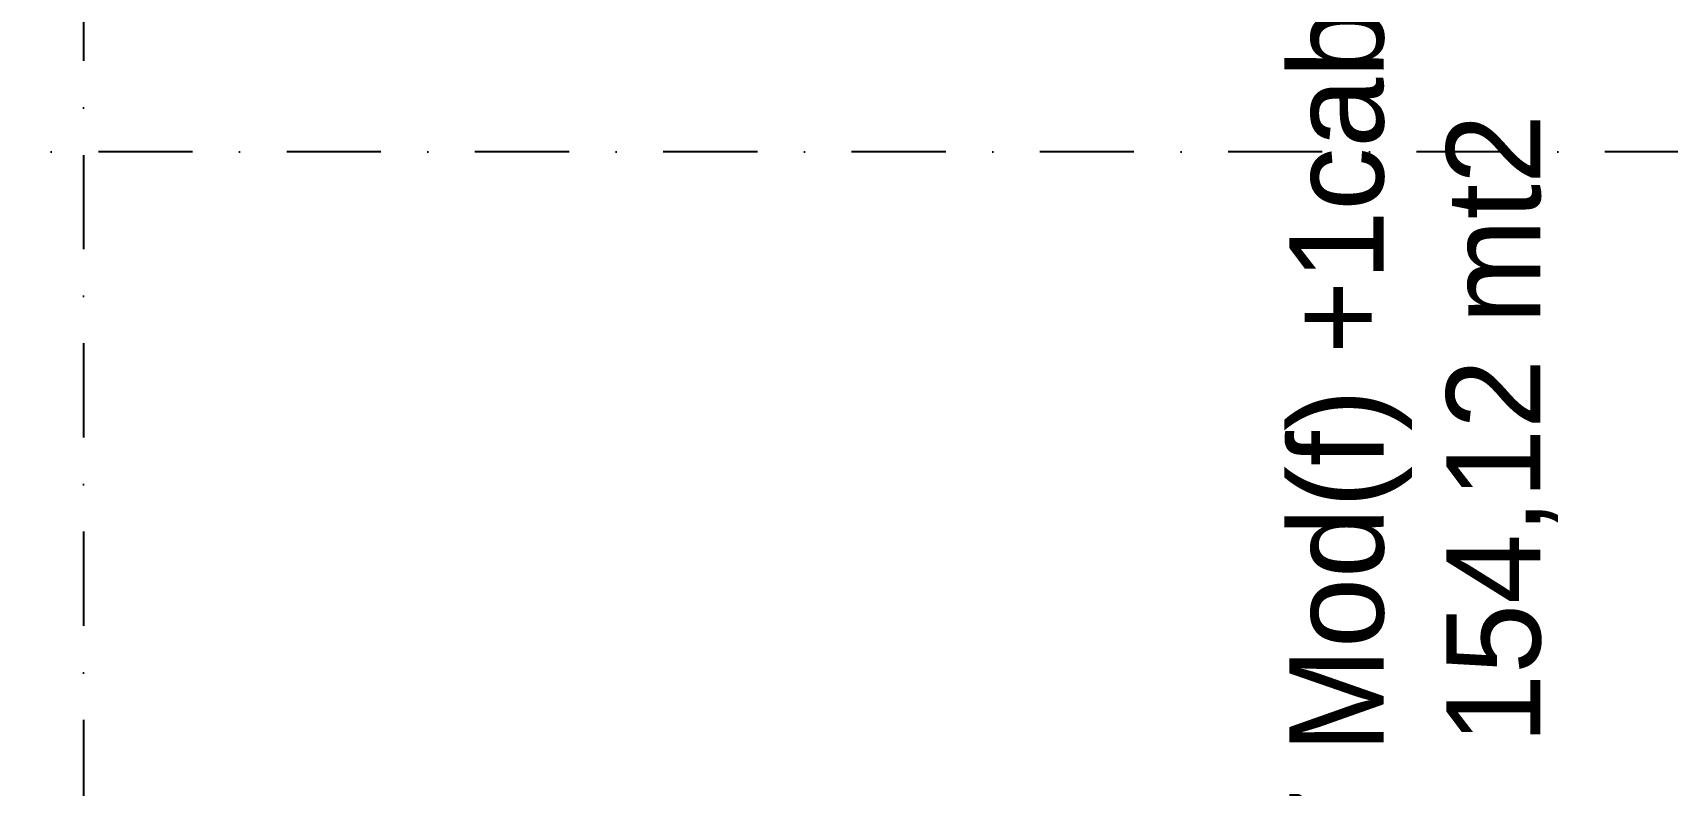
# Model space of a CAD drawing. Header units: millimetres. Extents: x 340 to 1003762, y 22 to 362022.
# Drawn here: x 612086 to 616427, y 273375 to 275374 of the extents above; entities that cross this region are included whole.
import ezdxf

# ---------------------------------------------------------------- set-up
doc = ezdxf.new("R2010")
doc.units = ezdxf.units.MM
doc.linetypes.add('LSBB_P_002 - PLANTA 1° NIVEL SALA DE VENTAS$0$DASHDOT2', pattern=[0.5, 0.25, -0.125, 0, -0.125])
for name, color, linetype in [('A-DEMOLICION SV', 40, 'Continuous'), ('LSBB_P_002 - PLANTA 1° NIVEL SALA DE VENTAS$0$A-LAYOUT', 7, 'Continuous'), ('LSBB_P_002 - PLANTA 1° NIVEL SALA DE VENTAS$0$A-TEXTO SV', 2, 'LSBB_P_002 - PLANTA 1° NIVEL SALA DE VENTAS$0$DASHDOT2'), ('LSBB_P_002 - PLANTA 1° NIVEL SALA DE VENTAS$0$EJES', 8, 'LSBB_P_002 - PLANTA 1° NIVEL SALA DE VENTAS$0$DASHDOT2')]:
    doc.layers.add(name, color=color, linetype=linetype)
doc.styles.add('LSBB_P_002 - PLANTA 1° NIVEL SALA DE VENTAS$0$LAYOUT$0$REF-LAYOUT N+0.00 E 03$0$REF-LAYOUT N+0.00 E 02$0$Walmart_CENTURY GOTHIC', font='GOTHIC.TTF')

# ---------------------------------------------------------------- blocks, each defined once
blk = doc.blocks.new('LSBB_P_002 - PLANTA 1° NIVEL SALA DE VENTAS$0$SVLY')
at = {"layer": 'LSBB_P_002 - PLANTA 1° NIVEL SALA DE VENTAS$0$A-TEXTO SV', "insert": (1038.6421, 283.6307, 0), "char_height": 0.25, "width": 9.65757, "attachment_point": 1, "rotation": 90, "style": 'LSBB_P_002 - PLANTA 1° NIVEL SALA DE VENTAS$0$LAYOUT$0$REF-LAYOUT N+0.00 E 03$0$REF-LAYOUT N+0.00 E 02$0$Walmart_CENTURY GOTHIC'}
blk.add_mtext('\\pi0.12085;VERDURAS  28 Mod + 7 Mod(f) +1cab.(f) + 2 M.E. + 4 Bins\\P\\pi3.9626;154,12 mt2', dxfattribs=at)
blk = doc.blocks.new('LSBB_P_002 - PLANTA 1° NIVEL SALA DE VENTAS', base_point=(223.5696, 14.2202))
at = {"layer": 'LSBB_P_002 - PLANTA 1° NIVEL SALA DE VENTAS$0$EJES'}
for p, q in [((835.4395, 330.1656), (835.4395, 242.5191)), ((879.7376, 289.1656), (769.0572, 289.1656))]:
    blk.add_line(p, q, dxfattribs=at)
at = {"layer": 'LSBB_P_002 - PLANTA 1° NIVEL SALA DE VENTAS$0$A-LAYOUT', "color": 1}
blk.add_blockref('LSBB_P_002 - PLANTA 1° NIVEL SALA DE VENTAS$0$SVLY', (-200, 0), dxfattribs=at)

msp = doc.modelspace()

# ---------------------------------------------------------------- block references
at = {"layer": 'A-DEMOLICION SV', "xscale": 1000, "yscale": 1000, "zscale": 1000}
msp.add_blockref('LSBB_P_002 - PLANTA 1° NIVEL SALA DE VENTAS', (350.9, 111.5), dxfattribs=at)

doc.saveas('drawing.dxf')
